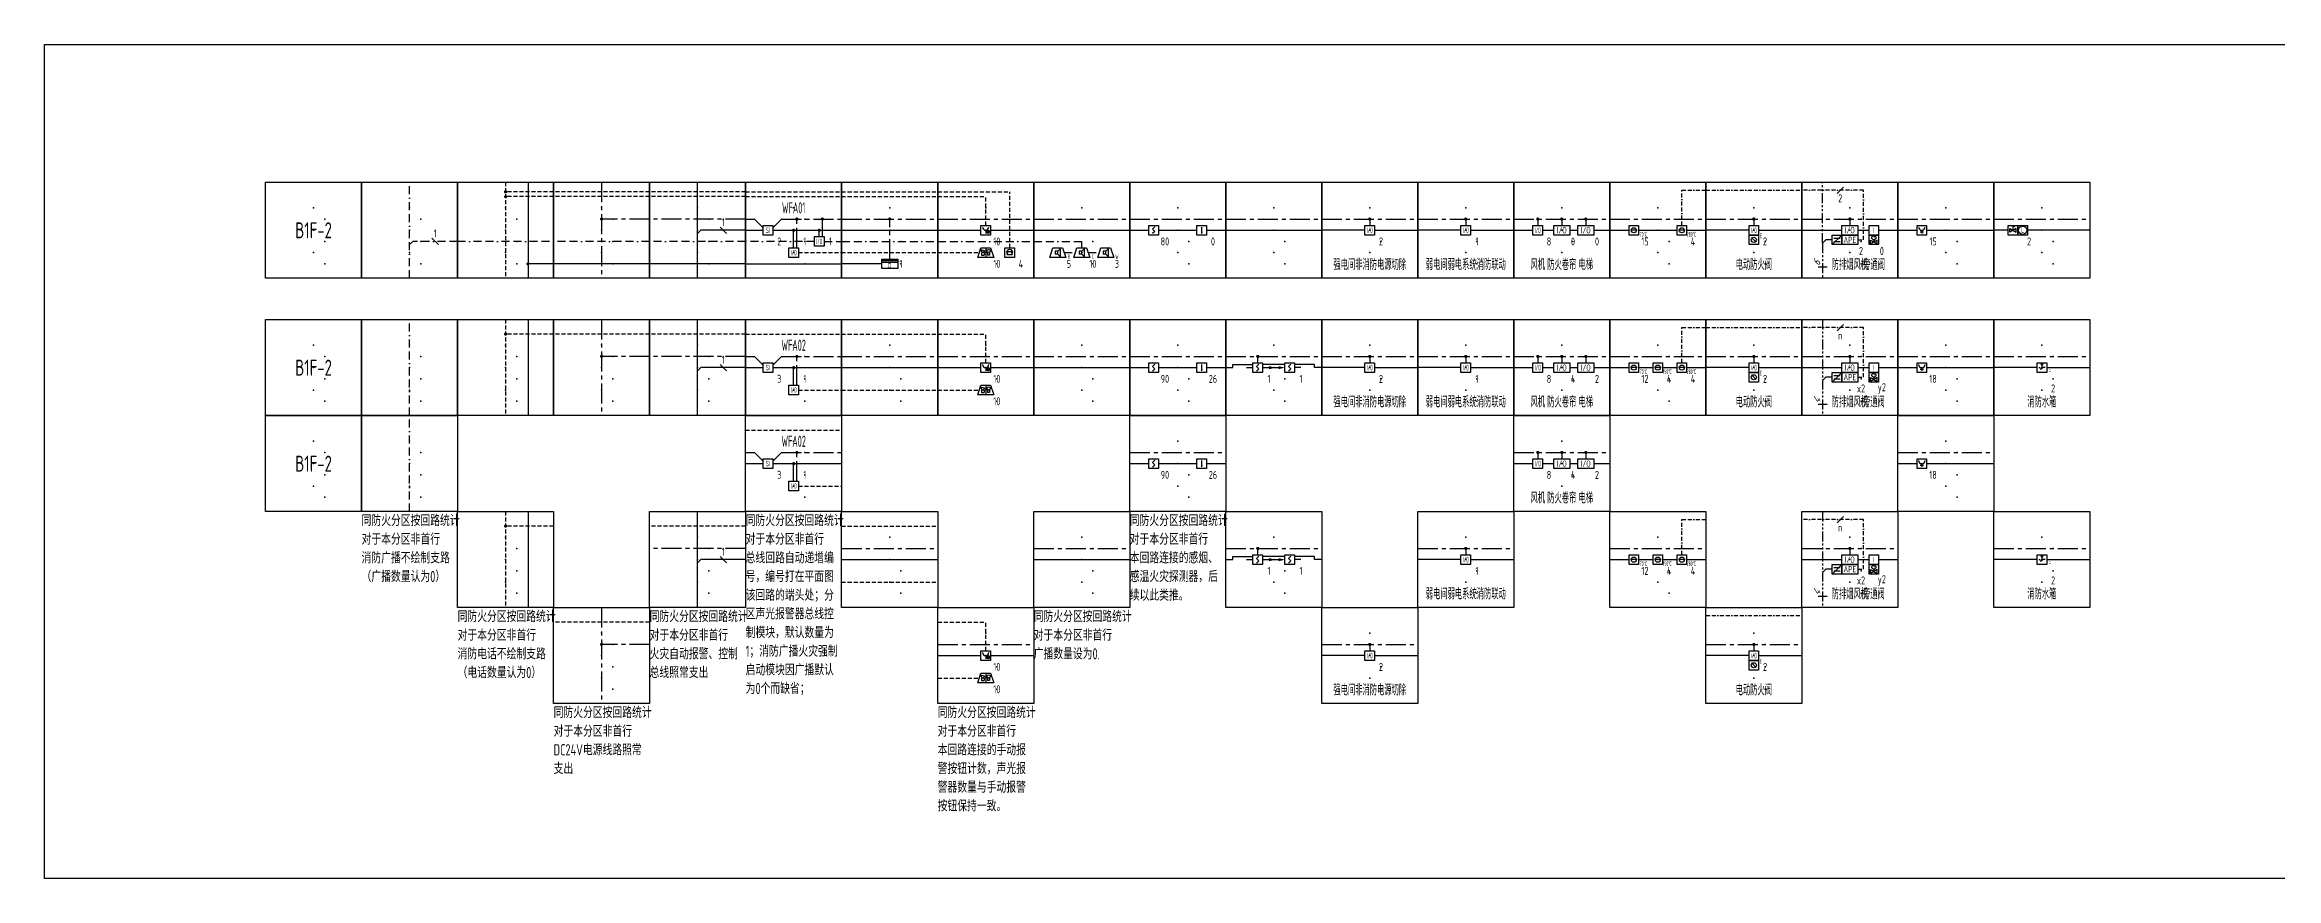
# Model space of a CAD drawing. Header units: millimetres. Extents: x -1040173 to 349982, y -145921 to 298175.
# Drawn here: x -6887 to 62842, y 181521 to 207575 of the extents above; entities that cross this region are included whole.
import ezdxf
from ezdxf.enums import TextEntityAlignment as Align

# ---------------------------------------------------------------- set-up
doc = ezdxf.new("R2010")
doc.units = ezdxf.units.MM
doc.header["$LTSCALE"] = 500
doc.header["$MEASUREMENT"] = 0
for name, pattern in [('BORDER', [1.75, 0.5, -0.25, 0.5, -0.25, 0, -0.25]), ('BORDER2', [0.875, 0.25, -0.125, 0.25, -0.125, 0, -0.125]), ('CENTER', [2, 1.25, -0.25, 0.25, -0.25]), ('HIDDEN', [0.375, 0.25, -0.125]), ('PHANTOM2', [1.25, 0.625, -0.125, 0.125, -0.125, 0.125, -0.125])]:
    doc.linetypes.add(name, pattern=pattern)
doc.layers.get('0').update_dxf_attribs({"color": 255, "linetype": 'CONTINUOUS'})
for name, color, linetype in [('E-BRST-WIRE', 2, 'BORDER'), ('E-CTRL-WIRE', 3, 'BORDER2'), ('E-FAS-DEVC', 3, 'CONTINUOUS'), ('E-FAS-WIRE', 4, 'CONTINUOUS'), ('E-FAS-WIRE2', 1, 'CENTER'), ('E-FAS-WIRE4', 4, 'PHANTOM2'), ('E-FAS-WIRE5', 4, 'HIDDEN'), ('E-POWR-EQPM', 3, 'CONTINUOUS'), ('E-UNIV-DIAG', 2, 'CONTINUOUS'), ('E-UNIV-EL', 140, 'CONTINUOUS'), ('E-UNIV-NOTE', 6, 'CONTINUOUS')]:
    doc.layers.add(name, color=color, linetype=linetype)
doc.layers.add('说明', color=7, linetype='CONTINUOUS', plot=False)
doc.styles.add('TH-STYLE3', font='tssdeng.shx', dxfattribs={"width": 0.7, "bigfont": 'tssdchn.shx'})

# ---------------------------------------------------------------- blocks, each defined once
blk = doc.blocks.new('E-ES01')
blk.add_lwpolyline([(0, 3000), (3000, 3000), (3000, 0), (0, 0)], close=True)
for p in [(1500, 2200), (1500, 1500), (1850, 1850), (1500, 800), (1850, 1150), (1850, 450)]:
    blk.add_point(p)
blk = doc.blocks.new('E-BFAS212')
blk.add_lwpolyline([(-1.5, -1.5), (-1.5, 1.5), (1.5, 1.5), (1.5, -1.5)], close=True)
at = {"layer": 'E-UNIV-EL'}
blk.add_line((0, 0), (0, -1), dxfattribs=at)
for radius in [0.5, 0.25]:
    blk.add_circle((0.75, -0.5), radius, dxfattribs=at)
blk.add_arc((0, 1), 1, 180, 0, dxfattribs=at)
blk = doc.blocks.new('E-BFAS330')
blk.add_lwpolyline([(-2.5, -1.5), (-1.5, 1.5), (1.5, 1.5), (2.5, -1.5)], close=True)
at = {"layer": 'E-UNIV-EL'}
for p, q in [((-1.56, 1), (-0.24, 0.6)), ((-1.1, 0), (-1.56, 1)), ((-0.5, 0), (-1.3, 0)), ((-1.3, 0), (-1.3, -0.8)), ((-0.7, 0), (-0.24, 0.6)), ((-0.5, 0), (-0.5, -0.8)), ((0, 1.5), (0, -1.5)), ((0.6, 0.1), (0.6, -0.8)), ((1.2, 0.1), (1.2, -0.8)), ((-1.3, -0.8), (-0.5, -0.8)), ((1.2, -0.8), (0.6, -0.8))]:
    blk.add_line(p, q, dxfattribs=at)
blk.add_circle((0.9, 0.5), 0.5, dxfattribs=at)
blk = doc.blocks.new('E-BFAS110')
blk.add_lwpolyline([(-1.5, -1.5), (-1.5, 1.5), (1.5, 1.5), (1.5, -1.5)], close=True)
at = {"layer": 'E-UNIV-EL'}
blk.add_lwpolyline([(0.35, 1.06), (-0.35, 0.35), (0.35, -0.35), (-0.35, -1.06)], dxfattribs=at)
blk = doc.blocks.new('E-BFAS120')
blk.add_lwpolyline([(-1.5, -1.5), (-1.5, 1.5), (1.5, 1.5), (1.5, -1.5)], close=True)
at = {"layer": 'E-UNIV-EL'}
blk.add_line((0, -1), (0, 1), dxfattribs=at)
at = {"layer": 'E-UNIV-EL', "const_width": 0.25}
blk.add_lwpolyline([(-0.125, -0.75, 1), (0.125, -0.75, 1)], format="xyb", close=True, dxfattribs=at)
blk = doc.blocks.new('E-BFAS112')
blk.add_lwpolyline([(-1.5, -1.5), (-1.5, 1.5), (1.5, 1.5), (1.5, -1.5)], close=True)
at = {"layer": 'E-UNIV-EL'}
for p, q in [((-3.5, 0), (-1.5, 0)), ((1.5, 0), (3.5, 0))]:
    blk.add_line(p, q, dxfattribs=at)
blk.add_lwpolyline([(0.35, 1.06), (-0.35, 0.35), (0.35, -0.35), (-0.35, -1.06)], dxfattribs=at)
blk.add_lwpolyline([(3.5, 0, 1, 0, 0), (5.5, 0, 0, 0, 0)], format="xyseb", dxfattribs=at)
blk = doc.blocks.new('E-BFAS113')
blk.add_lwpolyline([(-1.5, -1.5), (-1.5, 1.5), (1.5, 1.5), (1.5, -1.5)], close=True)
at = {"layer": 'E-UNIV-EL'}
for p, q in [((-5.5, 0), (-3.5, 0)), ((3.5, 0), (1.5, 0))]:
    blk.add_line(p, q, dxfattribs=at)
blk.add_lwpolyline([(-3.5, 0, 1, 0, 0), (-1.5, 0, 0, 0, 0)], format="xyseb", dxfattribs=at)
blk.add_lwpolyline([(0.35, 1.06), (-0.35, 0.35), (0.35, -0.35), (-0.35, -1.06)], dxfattribs=at)
blk = doc.blocks.new('E-BFAS520')
blk.add_lwpolyline([(-1.5, -1.5), (-1.5, 1.5), (1.5, 1.5), (1.5, -1.5)], close=True)
at = {"layer": 'E-UNIV-EL', "style": 'TH-STYLE3', "width": 0.5}
blk.add_attdef('F', text='', height=1.7, dxfattribs=at).set_placement((0, 0), align=Align.MIDDLE)
blk = doc.blocks.new('E-BFAS011')
blk.add_lwpolyline([(-2.5, -1.5), (-2.5, 1.5), (2.5, 1.5), (2.5, -1.5)], close=True)
at = {"layer": 'E-UNIV-EL', "style": 'TH-STYLE3', "width": 0.7}
blk.add_attdef('F', text='', height=2, dxfattribs=at).set_placement((0, 0), align=Align.MIDDLE)
blk = doc.blocks.new('E-BFAS711')
blk.add_lwpolyline([(-1.5, -1.5), (-1.5, 1.5), (1.5, 1.5), (1.5, -1.5)], close=True)
at = {"layer": 'E-UNIV-EL'}
blk.add_line((1, 0), (-1, 0), dxfattribs=at)
blk.add_circle((0, 0), 0.8, dxfattribs=at)
at = {"layer": 'E-UNIV-EL', "style": 'TH-STYLE3', "width": 0.5}
blk.add_attdef('F', text='', height=1.5, dxfattribs=at).set_placement((3, -1.25), align=Align.MIDDLE)
blk = doc.blocks.new('E-BFAS712')
blk.add_lwpolyline([(-1.5, -1.5), (-1.5, 1.5), (1.5, 1.5), (1.5, -1.5)], close=True)
at = {"layer": 'E-UNIV-EL'}
blk.add_line((1, 0), (-1, 0), dxfattribs=at)
blk.add_circle((0, 0), 0.8, dxfattribs=at)
at = {"layer": 'E-UNIV-EL', "style": 'TH-STYLE3', "width": 0.5}
blk.add_attdef('F', text='', height=1.5, dxfattribs=at).set_placement((3, -1.25), align=Align.MIDDLE)
blk = doc.blocks.new('E-BFAS713')
blk.add_lwpolyline([(-1.5, -1.5), (-1.5, 1.5), (1.5, 1.5), (1.5, -1.5)], close=True)
at = {"layer": 'E-UNIV-EL'}
blk.add_line((1, 0), (-1, 0), dxfattribs=at)
blk.add_circle((0, 0), 0.8, dxfattribs=at)
at = {"layer": 'E-UNIV-EL', "style": 'TH-STYLE3', "width": 0.5}
blk.add_attdef('F', text='', height=1.5, dxfattribs=at).set_placement((3, -1.25), align=Align.MIDDLE)
blk = doc.blocks.new('E-BFAS730')
blk.add_lwpolyline([(-1.5, -1.5), (-1.5, 1.5), (1.5, 1.5), (1.5, -1.5)], close=True)
at = {"layer": 'E-UNIV-EL'}
blk.add_line((-0.71, 0.71), (0.71, -0.71), dxfattribs=at)
blk.add_circle((0, 0), 0.8, dxfattribs=at)
at = {"layer": 'E-UNIV-EL', "style": 'TH-STYLE3', "width": 0.5}
blk.add_attdef('F', text='', height=1.5, dxfattribs=at).set_placement((2.25, 1.25), align=Align.MIDDLE)
blk = doc.blocks.new('E-BFAS522')
blk.add_lwpolyline([(-1.5, -1.5), (-1.5, 1.5), (1.5, 1.5), (1.5, -1.5)], close=True)
at = {"layer": 'E-UNIV-EL'}
for p, q in [((-1.5, -1.5), (1.5, 1.5)), ((-1, 0.5), (1, 0.5)), ((-1, -0.5), (1, -0.5))]:
    blk.add_line(p, q, dxfattribs=at)
blk = doc.blocks.new('E-ANNO04')
blk.add_line((-1, -1), (1, 1))
at = {"style": 'TH-STYLE3', "width": 0.7}
blk.add_attdef('N', text='', height=2.5, dxfattribs=at).set_placement((0, 2.5), align=Align.MIDDLE)
blk = doc.blocks.new('E-BDB004')
blk.add_lwpolyline([(-2.5, -1.5), (-2.5, 1.5), (2.5, 1.5), (2.5, -1.5)], close=True)
at = {"layer": 'E-UNIV-EL', "style": 'TH-STYLE3', "width": 0.7}
blk.add_attdef('BOX', text='', height=2, dxfattribs=at).set_placement((0, 0), align=Align.MIDDLE)
blk = doc.blocks.new('E-BFAS610')
blk.add_lwpolyline([(-1.5, -1.5), (-1.5, 1.5), (1.5, 1.5), (1.5, -1.5)], close=True)
at = {"layer": 'E-UNIV-EL'}
for p, q in [((0, 0), (0, -1)), ((-0.5, -0.5), (0.5, -0.5))]:
    blk.add_line(p, q, dxfattribs=at)
blk.add_arc((0, 1), 1, 180, 0, dxfattribs=at)
blk = doc.blocks.new('E-BFAS630-2')
blk.add_lwpolyline([(-1.5, -1.51), (-1.5, 1.49), (1.5, 1.49), (1.5, -1.51)], close=True)
at = {"layer": 'E-UNIV-EL'}
for p, q in [((0, 0.7), (0, 0.5)), ((0, 0.4), (0, 0.25)), ((0, 0.15), (0, 0)), ((0.2, 1.07), (0.45, 1.07)), ((-1, -0.01), (-0.5, -0.01)), ((0, -0.1), (0, -0.3))]:
    blk.add_line(p, q, dxfattribs=at)
blk.add_lwpolyline([(0, 1.45, -0.533333), (0, 0.7, -0.533333)], format="xyb", close=True, dxfattribs=at)
blk.add_lwpolyline([(1, -0.01), (0.5, -0.01), (-0.5, -0.59)], dxfattribs=at)
at = {"layer": 'E-UNIV-EL', "style": 'TH-STYLE3', "width": 0.5}
blk.add_attdef('F', text='', height=1.5, dxfattribs=at).set_placement((2.5, -1.26), align=Align.MIDDLE)
blk = doc.blocks.new('E-BFAS621-4')
blk.add_lwpolyline([(-1.5, -1.5), (-1.5, 1.5), (1.5, 1.5), (1.5, -1.5)], close=True)
at = {"layer": 'E-UNIV-EL'}
blk.add_line((0, 0), (0, -0.7), dxfattribs=at)
blk.add_lwpolyline([(1, -1.28), (1, -0.12), (-1, -1.28), (-1, -0.12)], close=True, dxfattribs=at)
blk.add_circle((0, 0.65), 0.65, dxfattribs=at)
at = {"layer": 'E-UNIV-EL', "style": 'TH-STYLE3', "width": 0.7}
blk.add_attdef('F', text='', height=1, dxfattribs=at).set_placement((0, 0.65), align=Align.MIDDLE)
blk = doc.blocks.new('E-BFAS510')
blk.add_lwpolyline([(-1.5, -1.5), (-1.5, 1.5), (1.5, 1.5), (1.5, -1.5)], close=True)
at = {"layer": 'E-UNIV-EL', "style": 'TH-STYLE3', "width": 0.7}
blk.add_attdef('F', text='', height=1.7, dxfattribs=at).set_placement((0, 0), align=Align.MIDDLE)
blk = doc.blocks.new('E-BFAS540')
blk.add_lwpolyline([(-1.5, -1.5), (-1.5, 1.5), (1.5, 1.5), (1.5, -1.5)], close=True)
at = {"layer": 'E-UNIV-EL', "style": 'TH-STYLE3', "width": 0.7}
blk.add_attdef('F', text='', height=1.7, dxfattribs=at).set_placement((0, 0), align=Align.MIDDLE)
blk = doc.blocks.new('E-BFAS220')
blk.add_lwpolyline([(-1.5, -1.5), (-1.5, 1.5), (1.5, 1.5), (1.5, -1.5)], close=True)
at = {"layer": 'E-UNIV-EL'}
blk.add_lwpolyline([(0.58, 0), (1, 0, 1), (-1, 0), (-0.58, 0)], format="xyb", dxfattribs=at)
blk.add_lwpolyline([(-0.75, -0.67), (-0.5, 0.33), (0.5, 0.33), (0.75, -0.67)], close=True, dxfattribs=at)
blk = doc.blocks.new('E-BFAS030')
blk.add_lwpolyline([(-2.5, -1.5), (-2.5, 1.5), (2.5, 1.5), (2.5, -1.5)], close=True)
at = {"layer": 'E-UNIV-EL'}
for p, q in [((-2.5, 1), (2.5, 1)), ((-2.5, 0.5), (2.5, 0.5))]:
    blk.add_line(p, q, dxfattribs=at)
at = {"layer": 'E-UNIV-EL', "style": 'TH-STYLE3', "width": 0.7}
blk.add_attdef('F', text='', height=1.5, dxfattribs=at).set_placement((0, -0.5), align=Align.MIDDLE)
blk = doc.blocks.new('E-BFAS410-2')
blk.add_lwpolyline([(-2.5, -1.5), (-1.5, 1.5), (1.5, 1.5), (2.5, -1.5)], close=True)
at = {"layer": 'E-UNIV-EL'}
for p, q in [((0, 0.5), (-0.8, 0.5)), ((-0.8, 0.5), (-0.8, -0.5)), ((0, 0.5), (0.8, 1.2)), ((0, -0.5), (0, 0.5)), ((0.8, 1.2), (0.8, -1.2)), ((0, -0.5), (-0.8, -0.5)), ((0, -0.5), (0.8, -1.2))]:
    blk.add_line(p, q, dxfattribs=at)
at = {"layer": 'E-UNIV-EL', "style": 'TH-STYLE3', "width": 0.5}
blk.add_attdef('F', text='', height=1.5, dxfattribs=at).set_placement((3.5, -1.25), align=Align.MIDDLE)
blk = doc.blocks.new('E-BFAS410-3')
blk.add_lwpolyline([(-2.5, -1.5), (-1.5, 1.5), (1.5, 1.5), (2.5, -1.5)], close=True)
at = {"layer": 'E-UNIV-EL'}
for p, q in [((0, 0.5), (-0.8, 0.5)), ((-0.8, 0.5), (-0.8, -0.5)), ((0, 0.5), (0.8, 1.2)), ((0, -0.5), (0, 0.5)), ((0.8, 1.2), (0.8, -1.2)), ((0, -0.5), (-0.8, -0.5)), ((0, -0.5), (0.8, -1.2))]:
    blk.add_line(p, q, dxfattribs=at)
at = {"layer": 'E-UNIV-EL', "style": 'TH-STYLE3', "width": 0.5}
blk.add_attdef('F', text='', height=1.5, dxfattribs=at).set_placement((3.5, -1.25), align=Align.MIDDLE)
blk = doc.blocks.new('E-BFAS410-4')
blk.add_lwpolyline([(-2.5, -1.5), (-1.5, 1.5), (1.5, 1.5), (2.5, -1.5)], close=True)
at = {"layer": 'E-UNIV-EL'}
for p, q in [((0, 0.5), (-0.8, 0.5)), ((-0.8, 0.5), (-0.8, -0.5)), ((0, 0.5), (0.8, 1.2)), ((0, -0.5), (0, 0.5)), ((0.8, 1.2), (0.8, -1.2)), ((0, -0.5), (-0.8, -0.5)), ((0, -0.5), (0.8, -1.2))]:
    blk.add_line(p, q, dxfattribs=at)
at = {"layer": 'E-UNIV-EL', "style": 'TH-STYLE3', "width": 0.5}
blk.add_attdef('F', text='', height=1.5, dxfattribs=at).set_placement((3.5, -1.25), align=Align.MIDDLE)
blk = doc.blocks.new('E-BFAS621-2')
blk.add_lwpolyline([(-1.5, -1.5), (-1.5, 1.5), (1.5, 1.5), (1.5, -1.5)], close=True)
at = {"layer": 'E-UNIV-EL'}
for p in [(0, 0), (0.58, 1.15)]:
    blk.add_line(p, (0, 1.15), dxfattribs=at)
blk.add_lwpolyline([(1, -0.58), (1, 0.58), (-1, -0.58), (-1, 0.58)], close=True, dxfattribs=at)
blk = doc.blocks.new('E-BFAS622')
blk.add_lwpolyline([(-1.5, -1.5), (-1.5, 1.5), (1.5, 1.5), (1.5, -1.5)], close=True)
at = {"layer": 'E-UNIV-EL'}
blk.add_circle((0, 0), 1.3, dxfattribs=at)
at = {"layer": 'E-UNIV-EL', "style": 'TH-STYLE3', "width": 0.7}
blk.add_attdef('S', text='', height=1.7, dxfattribs=at).set_placement((0, 0), align=Align.MIDDLE)

msp = doc.modelspace()

# ---------------------------------------------------------------- linework, layer by layer
at = {"layer": 'E-BRST-WIRE'}
for p, q in [((4516, 200274), (4516, 203274)), ((4516, 201324), (4616, 201424)), ((6016, 201424), (4616, 201424)), ((15016, 201424), (6016, 201424)), ((17166, 201424), (15016, 201424)), ((17466, 201424), (18016, 201424)), ((18016, 201424), (21016, 201424)), ((21016, 201424), (24016, 201424)), ((24016, 201424), (25516, 201424)), ((24966, 201074), (25316, 201074)), ((25516, 201224), (25516, 201424)), ((25716, 201074), (26066, 201074)), ((4516, 195981), (4516, 198981)), ((4516, 192981), (4516, 195981))]:
    msp.add_line(p, q, dxfattribs=at)
at = {"layer": 'E-CTRL-WIRE'}
for p, q in [((44266, 201924), (44266, 203024)), ((44266, 203024), (45016, 203024)), ((45016, 203024), (48016, 203024)), ((49941, 203024), (48016, 203024)), ((49941, 201474), (49941, 203024)), ((49766, 201474), (49941, 201474)), ((44266, 197631), (44266, 198731)), ((44266, 198731), (45016, 198731)), ((45016, 198731), (48016, 198731)), ((49941, 198731), (48016, 198731)), ((49941, 197181), (49941, 198731)), ((49766, 197181), (49941, 197181)), ((44266, 191631), (44266, 192731)), ((44266, 192731), (45016, 192731)), ((49941, 192731), (48016, 192731)), ((49941, 191181), (49941, 192731)), ((49766, 191181), (49941, 191181)), ((45016, 189731), (48016, 189731))]:
    msp.add_line(p, q, dxfattribs=at)
at = {"layer": 'E-FAS-WIRE'}
for p, q in [((8216, 203274), (8216, 200274)), ((13516, 200274), (13516, 203274)), ((13516, 201674), (13616, 201774)), ((15016, 201774), (13616, 201774)), ((15016, 201774), (15566, 201774)), ((15866, 201774), (18016, 201774)), ((16516, 201224), (16516, 201774)), ((17316, 201574), (17316, 201774)), ((18016, 201774), (21016, 201774)), ((21016, 201774), (22366, 201774)), ((22666, 201774), (24016, 201774)), ((24016, 201774), (27016, 201774)), ((27016, 201774), (27616, 201774)), ((27916, 201774), (29116, 201774)), ((29416, 201774), (30016, 201774)), ((30016, 201774), (33016, 201774)), ((34366, 201774), (33016, 201774)), ((34666, 201774), (36016, 201774)), ((37366, 201774), (36016, 201774)), ((37666, 201774), (39016, 201774)), ((39016, 201774), (39616, 201774)), ((39916, 201774), (40266, 201774)), ((40766, 201774), (41016, 201774)), ((41516, 201774), (42016, 201774)), ((42016, 201774), (42616, 201774)), ((42916, 201774), (44116, 201774)), ((44416, 201774), (45016, 201774)), ((46366, 201774), (45016, 201774)), ((46666, 201774), (48016, 201774)), ((48016, 201774), (49266, 201774)), ((49766, 201774), (50116, 201774)), ((50416, 201774), (51016, 201774)), ((51016, 201774), (51616, 201774)), ((51916, 201774), (54016, 201774)), ((54466, 201774), (54016, 201774)), ((57016, 201774), (55046, 201774)), ((15016, 200724), (8216, 200724)), ((15016, 200724), (18016, 200724)), ((19266, 200724), (18016, 200724)), ((8216, 198981), (8216, 195981)), ((13516, 195981), (13516, 198981)), ((13516, 197381), (13616, 197481)), ((15016, 197481), (13616, 197481)), ((15016, 197481), (15566, 197481)), ((15866, 197481), (18016, 197481)), ((16516, 196931), (16516, 197481)), ((18016, 197481), (21016, 197481)), ((21016, 197481), (22366, 197481)), ((22666, 197481), (24016, 197481)), ((24016, 197481), (27016, 197481)), ((27016, 197481), (27616, 197481)), ((27916, 197481), (29116, 197481)), ((29416, 197481), (30016, 197481)), ((31866, 197581), (31166, 197581)), ((34366, 197481), (33016, 197481)), ((34666, 197481), (36016, 197481)), ((37366, 197481), (36016, 197481)), ((37666, 197481), (39016, 197481)), ((39016, 197481), (39616, 197481)), ((39916, 197481), (40266, 197481)), ((40766, 197481), (41016, 197481)), ((41516, 197481), (42016, 197481)), ((42016, 197481), (42616, 197481)), ((42916, 197481), (43366, 197481)), ((43666, 197481), (44116, 197481)), ((44416, 197481), (45016, 197481)), ((46366, 197481), (45016, 197481)), ((46666, 197481), (48016, 197481)), ((48016, 197481), (49266, 197481)), ((49766, 197481), (50116, 197481)), ((50416, 197481), (51016, 197481)), ((51016, 197481), (51616, 197481)), ((51916, 197481), (54016, 197481)), ((55366, 197481), (54016, 197481)), ((55666, 197481), (57016, 197481)), ((15016, 194481), (15566, 194481)), ((15866, 194481), (18016, 194481)), ((16516, 193931), (16516, 194481)), ((27016, 194481), (27616, 194481)), ((27916, 194481), (29116, 194481)), ((29416, 194481), (30016, 194481)), ((39016, 194481), (39616, 194481)), ((39916, 194481), (40266, 194481)), ((40766, 194481), (41016, 194481)), ((41516, 194481), (42016, 194481)), ((51016, 194481), (51616, 194481)), ((51916, 194481), (54016, 194481)), ((8216, 192981), (8216, 189981)), ((13516, 189981), (13516, 192981)), ((13516, 191381), (13616, 191481)), ((15016, 191481), (13616, 191481)), ((18016, 191481), (21016, 191481)), ((24016, 191481), (27016, 191481)), ((31866, 191581), (31166, 191581)), ((37366, 191481), (36016, 191481)), ((37666, 191481), (39016, 191481)), ((42016, 191481), (42616, 191481)), ((42916, 191481), (43366, 191481)), ((43666, 191481), (44116, 191481)), ((44416, 191481), (45016, 191481)), ((48016, 191481), (49266, 191481)), ((49766, 191481), (50116, 191481)), ((50416, 191481), (51016, 191481)), ((55366, 191481), (54016, 191481)), ((55666, 191481), (57016, 191481)), ((21016, 188481), (22366, 188481)), ((22666, 188481), (24016, 188481)), ((34366, 188481), (33016, 188481)), ((34666, 188481), (36016, 188481)), ((46366, 188481), (45016, 188481)), ((46666, 188481), (48016, 188481))]:
    msp.add_line(p, q, dxfattribs=at)
at = {"layer": 'E-FAS-WIRE', "const_width": 50}
for points in [[(16491, 201774, 1), (16541, 201774, 1)], [(17291, 201774, 1), (17341, 201774, 1)], [(8191, 200724, 1), (8241, 200724, 1)], [(16491, 197481, 1), (16541, 197481, 1)], [(16491, 194481, 1), (16541, 194481, 1)]]:
    msp.add_lwpolyline(points, format="xyb", close=True, dxfattribs=at)
at = {"layer": 'E-FAS-WIRE'}
for points in [[(30016, 197481), (30241, 197481), (30241, 197581), (30866, 197581)], [(33016, 197481), (32791, 197481), (32791, 197581), (32166, 197581)], [(30016, 191481), (30241, 191481), (30241, 191581), (30866, 191581)], [(33016, 191481), (32791, 191481), (32791, 191581), (32166, 191581)]]:
    msp.add_lwpolyline(points, dxfattribs=at)
at = {"layer": 'E-FAS-WIRE2'}
for p, q in [((10516, 203274), (10516, 200274)), ((15016, 202124), (10516, 202124)), ((15016, 202124), (15291, 202124)), ((15566, 201849), (15291, 202124)), ((15866, 201849), (16141, 202124)), ((16141, 202124), (18016, 202124)), ((16616, 201224), (16616, 202124)), ((17416, 201574), (17416, 202124)), ((18016, 202124), (21016, 202124)), ((19516, 200874), (19516, 202124)), ((21016, 202124), (24016, 202124)), ((24016, 202124), (27016, 202124)), ((27016, 202124), (30016, 202124)), ((30016, 202124), (33016, 202124)), ((33016, 202124), (36016, 202124)), ((34516, 202124), (34516, 201924)), ((36016, 202124), (39016, 202124)), ((37516, 202124), (37516, 201924)), ((39016, 202124), (42016, 202124)), ((39766, 202124), (39766, 201924)), ((40516, 202124), (40516, 201924)), ((41266, 202124), (41266, 201924)), ((42016, 202124), (45016, 202124)), ((45016, 202124), (48016, 202124)), ((46516, 202124), (46516, 201924)), ((48016, 202124), (51016, 202124)), ((49516, 202124), (49516, 201924)), ((51016, 202124), (54016, 202124)), ((54016, 202124), (57016, 202124)), ((10516, 198981), (10516, 195981)), ((12016, 197831), (10516, 197831)), ((15016, 197831), (12016, 197831)), ((15016, 197831), (15291, 197831)), ((15566, 197556), (15291, 197831)), ((15866, 197556), (16141, 197831)), ((16141, 197831), (18016, 197831)), ((16616, 196931), (16616, 197831)), ((18016, 197831), (21016, 197831)), ((21016, 197831), (24016, 197831)), ((24016, 197831), (27016, 197831)), ((27016, 197831), (30016, 197831)), ((30016, 197831), (33016, 197831)), ((31016, 197631), (31016, 197831)), ((33016, 197831), (36016, 197831)), ((34516, 197831), (34516, 197631)), ((36016, 197831), (39016, 197831)), ((37516, 197831), (37516, 197631)), ((39016, 197831), (42016, 197831)), ((39766, 197831), (39766, 197631)), ((40516, 197831), (40516, 197631)), ((41266, 197831), (41266, 197631)), ((42016, 197831), (45016, 197831)), ((45016, 197831), (48016, 197831)), ((46516, 197831), (46516, 197631)), ((48016, 197831), (51016, 197831)), ((49516, 197831), (49516, 197631)), ((51016, 197831), (54016, 197831)), ((54016, 197831), (57016, 197831)), ((15016, 194831), (15291, 194831)), ((15566, 194556), (15291, 194831)), ((15866, 194556), (16141, 194831)), ((16141, 194831), (18016, 194831)), ((16616, 193931), (16616, 194831)), ((27016, 194831), (30016, 194831)), ((39016, 194831), (42016, 194831)), ((39766, 194831), (39766, 194631)), ((40516, 194831), (40516, 194631)), ((41266, 194831), (41266, 194631)), ((51016, 194831), (54016, 194831)), ((15016, 191831), (12016, 191831)), ((18016, 191831), (21016, 191831)), ((24016, 191831), (27016, 191831)), ((30016, 191831), (33016, 191831)), ((31016, 191631), (31016, 191831)), ((36016, 191831), (39016, 191831)), ((37516, 191831), (37516, 191631)), ((42016, 191831), (45016, 191831)), ((48016, 191831), (51016, 191831)), ((49516, 191831), (49516, 191631)), ((54016, 191831), (57016, 191831)), ((10516, 189981), (10516, 186981)), ((12016, 188831), (10516, 188831)), ((21016, 188831), (24016, 188831)), ((33016, 188831), (36016, 188831)), ((34516, 188831), (34516, 188631)), ((45016, 188831), (48016, 188831)), ((46516, 188831), (46516, 188631))]:
    msp.add_line(p, q, dxfattribs=at)
at = {"layer": 'E-FAS-WIRE2', "const_width": 50}
for points in [[(10491, 202124, 1), (10541, 202124, 1)], [(16591, 202124, 1), (16641, 202124, 1)], [(17391, 202124, 1), (17441, 202124, 1)], [(19491, 202124, 1), (19541, 202124, 1)], [(34491, 202124, 1), (34541, 202124, 1)], [(37491, 202124, 1), (37541, 202124, 1)], [(39741, 202124, 1), (39791, 202124, 1)], [(40491, 202124, 1), (40541, 202124, 1)], [(41241, 202124, 1), (41291, 202124, 1)], [(46491, 202124, 1), (46541, 202124, 1)], [(49491, 202124, 1), (49541, 202124, 1)], [(10491, 197831, 1), (10541, 197831, 1)], [(16591, 197831, 1), (16641, 197831, 1)], [(30991, 197831, 1), (31041, 197831, 1)], [(34491, 197831, 1), (34541, 197831, 1)], [(37491, 197831, 1), (37541, 197831, 1)], [(39741, 197831, 1), (39791, 197831, 1)], [(40491, 197831, 1), (40541, 197831, 1)], [(41241, 197831, 1), (41291, 197831, 1)], [(46491, 197831, 1), (46541, 197831, 1)], [(49491, 197831, 1), (49541, 197831, 1)], [(16591, 194831, 1), (16641, 194831, 1)], [(39741, 194831, 1), (39791, 194831, 1)], [(40491, 194831, 1), (40541, 194831, 1)], [(41241, 194831, 1), (41291, 194831, 1)], [(30991, 191831, 1), (31041, 191831, 1)], [(37491, 191831, 1), (37541, 191831, 1)], [(49491, 191831, 1), (49541, 191831, 1)], [(10491, 188831, 1), (10541, 188831, 1)], [(34491, 188831, 1), (34541, 188831, 1)], [(46491, 188831, 1), (46541, 188831, 1)]]:
    msp.add_lwpolyline(points, format="xyb", close=True, dxfattribs=at)
at = {"layer": 'E-FAS-WIRE4'}
for p, q in [((48666, 201374), (48666, 203274)), ((48666, 201374), (48766, 201474)), ((48666, 201374), (48666, 200274)), ((48966, 201474), (48766, 201474)), ((48666, 198981), (48666, 195981)), ((48666, 197081), (48766, 197181)), ((48966, 197181), (48766, 197181)), ((48666, 192981), (48666, 189981)), ((48666, 191081), (48766, 191181)), ((48966, 191181), (48766, 191181))]:
    msp.add_line(p, q, dxfattribs=at)
at = {"layer": 'E-FAS-WIRE5'}
for p, q in [((7516, 203274), (7516, 200274)), ((15016, 202974), (7516, 202974)), ((15016, 202974), (18016, 202974)), ((18016, 202974), (21016, 202974)), ((21016, 202974), (23266, 202974)), ((23266, 201224), (23266, 202974)), ((15016, 202824), (7516, 202824)), ((15016, 202824), (18016, 202824)), ((18016, 202824), (21016, 202824)), ((21016, 202824), (22516, 202824)), ((22516, 201924), (22516, 202824)), ((16666, 201074), (18016, 201074)), ((18016, 201074), (21016, 201074)), ((21016, 201074), (22316, 201074)), ((7516, 198981), (7516, 195981)), ((9016, 198531), (7516, 198531)), ((12016, 198531), (9016, 198531)), ((15016, 198531), (12016, 198531)), ((15016, 198531), (18016, 198531)), ((18016, 198531), (21016, 198531)), ((21016, 198531), (22516, 198531)), ((22516, 197631), (22516, 198531)), ((16666, 196781), (18016, 196781)), ((18016, 196781), (21016, 196781)), ((21016, 196781), (22316, 196781)), ((15016, 195531), (18016, 195531)), ((16666, 193781), (18016, 193781)), ((7516, 192981), (7516, 189981)), ((9016, 192531), (7516, 192531)), ((15016, 192531), (12016, 192531)), ((18016, 192531), (21016, 192531)), ((18016, 190781), (21016, 190781)), ((12016, 189531), (9016, 189531)), ((21016, 189531), (22516, 189531)), ((22516, 188631), (22516, 189531)), ((21016, 187781), (22316, 187781))]:
    msp.add_line(p, q, dxfattribs=at)
at = {"layer": 'E-FAS-WIRE5', "const_width": 50}
for points in [[(7491, 202974, 1), (7541, 202974, 1)], [(7491, 202824, 1), (7541, 202824, 1)], [(7491, 198531, 1), (7541, 198531, 1)], [(7491, 192531, 1), (7541, 192531, 1)]]:
    msp.add_lwpolyline(points, format="xyb", close=True, dxfattribs=at)
at = {"layer": '说明', "color": 1}
msp.add_lwpolyline([(73068, 181521), (-6887, 181521), (-6887, 207575), (73068, 207575)], close=True, dxfattribs=at)

# ---------------------------------------------------------------- block references
at = {"layer": 'E-FAS-DEVC', "xscale": 100, "yscale": 100, "zscale": 100}
for name, p, values in [('E-BFAS540', (15716, 201774), {'F': 'SI'}), ('E-BFAS520', (17316, 201424), {'F': 'I/O'}), ('E-BFAS520', (34516, 201774), {'F': 'I/O'}), ('E-BFAS520', (37516, 201774), {'F': 'I/O'}), ('E-BFAS520', (39766, 201774), {'F': 'I/O'}), ('E-BFAS011', (40516, 201774), {'F': 'I/O'}), ('E-BFAS011', (41266, 201774), {'F': 'I/O'}), ('E-BFAS711', (42766, 201774), {'F': '70℃'}), ('E-BFAS712', (44266, 201774), {'F': '280℃'}), ('E-BFAS520', (46516, 201774), {'F': 'I/O'}), ('E-BFAS730', (46516, 201474), {'F': 'E'}), ('E-BFAS011', (49516, 201774), {'F': 'I/O'}), ('E-BFAS510', (50266, 201774), {'F': 'I'}), ('E-BFAS622', (54916, 201774), {'S': 'L'}), ('E-BFAS520', (16516, 201074), {'F': 'I/O'}), ('E-BFAS030', (19516, 200724), {'F': 'D'}), ('E-BFAS410-3', (24766, 201074), {'F': 'R'}), ('E-BFAS410-2', (25516, 201074), {'F': 'C'}), ('E-BFAS410-4', (26266, 201074), {'F': 'W'}), ('E-BFAS540', (15716, 197481), {'F': 'SI'}), ('E-BFAS520', (34516, 197481), {'F': 'I/O'}), ('E-BFAS520', (37516, 197481), {'F': 'I/O'}), ('E-BFAS520', (39766, 197481), {'F': 'I/O'}), ('E-BFAS011', (40516, 197481), {'F': 'I/O'}), ('E-BFAS011', (41266, 197481), {'F': 'I/O'}), ('E-BFAS711', (42766, 197481), {'F': '70℃'}), ('E-BFAS713', (43516, 197481), {'F': '150℃'}), ('E-BFAS712', (44266, 197481), {'F': '280℃'}), ('E-BFAS520', (46516, 197481), {'F': 'I/O'}), ('E-BFAS730', (46516, 197181), {'F': 'E'}), ('E-BFAS011', (49516, 197481), {'F': 'I/O'}), ('E-BFAS510', (50266, 197481), {'F': 'I'}), ('E-BFAS630-2', (55516, 197482), {'F': 'F'}), ('E-BFAS520', (16516, 196781), {'F': 'I/O'}), ('E-BFAS540', (15716, 194481), {'F': 'SI'}), ('E-BFAS520', (39766, 194481), {'F': 'I/O'}), ('E-BFAS011', (40516, 194481), {'F': 'I/O'}), ('E-BFAS011', (41266, 194481), {'F': 'I/O'}), ('E-BFAS520', (16516, 193781), {'F': 'I/O'}), ('E-BFAS520', (37516, 191481), {'F': 'I/O'}), ('E-BFAS711', (42766, 191481), {'F': '70℃'}), ('E-BFAS713', (43516, 191481), {'F': '150℃'}), ('E-BFAS712', (44266, 191481), {'F': '280℃'}), ('E-BFAS011', (49516, 191481), {'F': 'I/O'}), ('E-BFAS510', (50266, 191481), {'F': 'I'}), ('E-BFAS630-2', (55516, 191482), {'F': 'F'}), ('E-BFAS520', (34516, 188481), {'F': 'I/O'}), ('E-BFAS520', (46516, 188481), {'F': 'I/O'}), ('E-BFAS730', (46516, 188181), {'F': 'E'})]:
    msp.add_blockref(name, p, dxfattribs=at).add_auto_attribs(values)
for name, p in [('E-BFAS212', (22516, 201774)), ('E-BFAS110', (27766, 201774)), ('E-BFAS120', (29266, 201774)), ('E-BFAS522', (49116, 201474)), ('E-BFAS610', (51766, 201774)), ('E-BFAS621-2', (54616, 201774)), ('E-BFAS330', (22516, 201074)), ('E-BFAS220', (23266, 201074)), ('E-BFAS212', (22516, 197481)), ('E-BFAS110', (27766, 197481)), ('E-BFAS120', (29266, 197481)), ('E-BFAS112', (31016, 197481)), ('E-BFAS113', (32016, 197481)), ('E-BFAS610', (51766, 197481)), ('E-BFAS330', (22516, 196781)), ('E-BFAS522', (49116, 197181)), ('E-BFAS110', (27766, 194481)), ('E-BFAS120', (29266, 194481)), ('E-BFAS610', (51766, 194481)), ('E-BFAS112', (31016, 191481)), ('E-BFAS113', (32016, 191481)), ('E-BFAS522', (49116, 191181)), ('E-BFAS212', (22516, 188481)), ('E-BFAS330', (22516, 187781))]:
    msp.add_blockref(name, p, dxfattribs=at)
at = {"layer": 'E-FAS-DEVC'}
ref = msp.add_blockref('E-BFAS621-4', (50266, 201474), dxfattribs=dict(at, xscale=100, yscale=100, zscale=100))
ref.add_attrib('F', 'M', dxfattribs={"layer": 'E-UNIV-EL', "height": 100, "style": 'TH-STYLE3', "width": 0.7}).set_placement((50266, 201549), align=Align.MIDDLE)
ref = msp.add_blockref('E-BFAS621-4', (50266, 197181), dxfattribs=dict(at, xscale=100, yscale=100, zscale=100))
ref.add_attrib('F', 'M', dxfattribs={"layer": 'E-UNIV-EL', "height": 100, "style": 'TH-STYLE3', "width": 0.7}).set_placement((50266, 197256), align=Align.MIDDLE)
ref = msp.add_blockref('E-BFAS621-4', (50266, 191181), dxfattribs=dict(at, xscale=100, yscale=100, zscale=100))
ref.add_attrib('F', 'M', dxfattribs={"layer": 'E-UNIV-EL', "height": 100, "style": 'TH-STYLE3', "width": 0.7}).set_placement((50266, 191256), align=Align.MIDDLE)
at = {"layer": 'E-POWR-EQPM', "xscale": 100, "yscale": 100, "zscale": 100}
for p in [(49516, 201474), (49516, 197181), (49516, 191181)]:
    msp.add_blockref('E-BDB004', p, dxfattribs=at).add_auto_attribs({'BOX': 'APE'})
at = {"layer": 'E-UNIV-DIAG'}
for p in [(16, 200274), (3016, 200274), (6016, 200274), (9016, 200274), (12016, 200274), (15016, 200274), (18016, 200274), (21016, 200274), (24016, 200274), (27016, 200274), (30016, 200274), (33016, 200274), (36016, 200274), (39016, 200274), (42016, 200274), (45016, 200274), (48016, 200274), (51016, 200274), (54016, 200274), (16, 195981), (3016, 195981), (6016, 195981), (9016, 195981), (12016, 195981), (15016, 195981), (18016, 195981), (21016, 195981), (24016, 195981), (27016, 195981), (30016, 195981), (33016, 195981), (36016, 195981), (39016, 195981), (42016, 195981), (45016, 195981), (48016, 195981), (51016, 195981), (54016, 195981), (16, 192981), (3016, 192981), (15016, 192981), (27016, 192981), (39016, 192981), (51016, 192981), (6016, 189981), (12016, 189981), (18016, 189981), (24016, 189981), (30016, 189981), (36016, 189981), (42016, 189981), (48016, 189981), (54016, 189981), (9016, 186981), (21016, 186981), (33016, 186981), (45016, 186981)]:
    msp.add_blockref('E-ES01', p, dxfattribs=at)
at = {"layer": 'E-UNIV-NOTE'}
ref = msp.add_blockref('E-ANNO04', (49216, 203024), dxfattribs=dict(at, xscale=100.0000000000014, yscale=100.0000000000014, zscale=100.0000000000014, rotation=180.0000000000029))
ref.add_attrib('N', '2', dxfattribs={"layer": '0', "height": 250, "style": 'TH-STYLE3', "width": 0.7}).set_placement((49216, 202774), align=Align.MIDDLE)
ref = msp.add_blockref('E-ANNO04', (5316, 201424), dxfattribs=dict(at, xscale=-100, yscale=100, zscale=100))
ref.add_attrib('N', '1', dxfattribs={"layer": '0', "height": 250, "rotation": 360, "style": 'TH-STYLE3', "width": 0.7}).set_placement((5316, 201674), align=Align.MIDDLE)
ref = msp.add_blockref('E-ANNO04', (14316, 201774), dxfattribs=dict(at, xscale=-100, yscale=100, zscale=100))
ref.add_attrib('N', '1', dxfattribs={"layer": '0', "height": 250, "rotation": 360, "style": 'TH-STYLE3', "width": 0.7}).set_placement((14316, 202024), align=Align.MIDDLE)
ref = msp.add_blockref('E-ANNO04', (48666, 200624), dxfattribs=dict(at, xscale=-100.0000000000014, yscale=100, zscale=100, rotation=44.99999999999704))
ref.add_attrib('N', '6', dxfattribs={"layer": '0', "height": 250, "rotation": 45, "style": 'TH-STYLE3', "width": 0.7}).set_placement((48489, 200801), align=Align.MIDDLE)
ref = msp.add_blockref('E-ANNO04', (49216, 198731), dxfattribs=dict(at, xscale=100.0000000000014, yscale=100.0000000000014, zscale=100.0000000000014, rotation=180.0000000000029))
ref.add_attrib('N', 'n', dxfattribs={"layer": '0', "height": 250, "style": 'TH-STYLE3', "width": 0.7}).set_placement((49216, 198481), align=Align.MIDDLE)
ref = msp.add_blockref('E-ANNO04', (14316, 197481), dxfattribs=dict(at, xscale=-100, yscale=100, zscale=100))
ref.add_attrib('N', '1', dxfattribs={"layer": '0', "height": 250, "rotation": 360, "style": 'TH-STYLE3', "width": 0.7}).set_placement((14316, 197731), align=Align.MIDDLE)
ref = msp.add_blockref('E-ANNO04', (48666, 196331), dxfattribs=dict(at, xscale=-100.0000000000014, yscale=100, zscale=100, rotation=44.99999999999704))
ref.add_attrib('N', '4', dxfattribs={"layer": '0', "height": 250, "rotation": 45, "style": 'TH-STYLE3', "width": 0.7}).set_placement((48489, 196507), align=Align.MIDDLE)
ref = msp.add_blockref('E-ANNO04', (49216, 192731), dxfattribs=dict(at, xscale=100.0000000000014, yscale=100.0000000000014, zscale=100.0000000000014, rotation=180.0000000000029))
ref.add_attrib('N', 'n', dxfattribs={"layer": '0', "height": 250, "style": 'TH-STYLE3', "width": 0.7}).set_placement((49216, 192481), align=Align.MIDDLE)
ref = msp.add_blockref('E-ANNO04', (14316, 191481), dxfattribs=dict(at, xscale=-100, yscale=100, zscale=100))
ref.add_attrib('N', '1', dxfattribs={"layer": '0', "height": 250, "rotation": 360, "style": 'TH-STYLE3', "width": 0.7}).set_placement((14316, 191731), align=Align.MIDDLE)
ref = msp.add_blockref('E-ANNO04', (48666, 190331), dxfattribs=dict(at, xscale=-100.0000000000014, yscale=100, zscale=100, rotation=44.99999999999704))
ref.add_attrib('N', '4', dxfattribs={"layer": '0', "height": 250, "rotation": 45, "style": 'TH-STYLE3', "width": 0.7}).set_placement((48489, 190507), align=Align.MIDDLE)

# ---------------------------------------------------------------- texts
at = {"layer": 'E-UNIV-NOTE', "style": 'TH-STYLE3'}
for s, height, width, p in [('WFA01', 350, 0.5, (16516, 202474)), ('B1F-2', 500, 0.7, (1516, 201774)), ('2', 250, 0.7, (16066, 201424)), ('1', 250, 0.7, (16866, 201424)), ('1', 250, 0.7, (17666, 201424)), ('10', 250, 0.7, (22866, 201424)), ('80', 250, 0.7, (28116, 201424)), ('0', 250, 0.7, (29616, 201424)), ('2', 250, 0.7, (34866, 201424)), ('1', 250, 0.7, (37866, 201424)), ('8', 250, 0.7, (40116, 201424)), ('0', 250, 0.7, (40866, 201424)), ('0', 250, 0.7, (41616, 201424)), ('15', 250, 0.7, (43116, 201424)), ('4', 250, 0.7, (44616, 201424)), ('2', 250, 0.7, (46866, 201424)), ('15', 250, 0.7, (52116, 201424)), ('2', 250, 0.7, (55116, 201424)), ('1', 250, 0.7, (19866, 200724)), ('10', 250, 0.7, (22866, 200724)), ('4', 250, 0.7, (23616, 200724)), ('5', 250, 0.7, (25116, 200724)), ('10', 250, 0.7, (25866, 200724)), ('3', 250, 0.7, (26616, 200724)), ('强电间非消防电源切除', 350, 0.5, (34516, 200724)), ('弱电间弱电系统消防联动', 350, 0.5, (37516, 200724)), ('风机', 350, 0.5, (39766, 200724)), ('防火卷帘', 350, 0.5, (40516, 200724)), ('电梯', 350, 0.5, (41266, 200724)), ('电动防火阀', 350, 0.5, (46516, 200724)), ('防排烟风机', 350, 0.5, (49516, 200724)), ('2', 250, 0.7, (49866, 201124)), ('旁通阀', 350, 0.5, (50274, 200725)), ('0', 250, 0.7, (50516, 201124)), ('WFA02', 350, 0.5, (16516, 198181)), ('B1F-2', 500, 0.7, (1516, 197481)), ('3', 250, 0.7, (16066, 197131)), ('1', 250, 0.7, (16866, 197131)), ('10', 250, 0.7, (22866, 197131)), ('90', 250, 0.7, (28116, 197131)), ('26', 250, 0.7, (29616, 197131)), ('1', 250, 0.7, (31366, 197131)), ('1', 250, 0.7, (32366, 197131)), ('2', 250, 0.7, (34866, 197131)), ('1', 250, 0.7, (37866, 197131)), ('8', 250, 0.7, (40116, 197131)), ('4', 250, 0.7, (40866, 197131)), ('2', 250, 0.7, (41616, 197131)), ('12', 250, 0.7, (43116, 197131)), ('4', 250, 0.7, (43866, 197131)), ('4', 250, 0.7, (44616, 197131)), ('2', 250, 0.7, (46866, 197131)), ('x2', 250, 0.7, (49866, 196831)), ('y2', 250, 0.7, (50516, 196831)), ('18', 250, 0.7, (52116, 197131)), ('2', 250, 0.7, (55866, 196831)), ('10', 250, 0.7, (22866, 196431)), ('强电间非消防电源切除', 350, 0.5, (34516, 196431)), ('弱电间弱电系统消防联动', 350, 0.5, (37516, 196431)), ('风机', 350, 0.5, (39766, 196431)), ('防火卷帘', 350, 0.5, (40516, 196431)), ('电梯', 350, 0.5, (41266, 196431)), ('电动防火阀', 350, 0.5, (46516, 196431)), ('防排烟风机', 350, 0.5, (49516, 196431)), ('旁通阀', 350, 0.5, (50266, 196431)), ('消防水箱', 350, 0.5, (55516, 196431)), ('WFA02', 350, 0.5, (16516, 195181)), ('B1F-2', 500, 0.7, (1516, 194481)), ('3', 250, 0.7, (16066, 194131)), ('1', 250, 0.7, (16866, 194131)), ('90', 250, 0.7, (28116, 194131)), ('26', 250, 0.7, (29616, 194131)), ('8', 250, 0.7, (40116, 194131)), ('4', 250, 0.7, (40866, 194131)), ('2', 250, 0.7, (41616, 194131)), ('18', 250, 0.7, (52116, 194131)), ('风机', 350, 0.5, (39766, 193431)), ('防火卷帘', 350, 0.5, (40516, 193431)), ('电梯', 350, 0.5, (41266, 193431)), ('1', 250, 0.7, (31366, 191131)), ('1', 250, 0.7, (32366, 191131)), ('1', 250, 0.7, (37866, 191131)), ('12', 250, 0.7, (43116, 191131)), ('4', 250, 0.7, (43866, 191131)), ('4', 250, 0.7, (44616, 191131)), ('弱电间弱电系统消防联动', 350, 0.5, (37516, 190431)), ('防排烟风机', 350, 0.5, (49516, 190431)), ('x2', 250, 0.7, (49866, 190831)), ('旁通阀', 350, 0.5, (50266, 190431)), ('y2', 250, 0.7, (50516, 190831)), ('消防水箱', 350, 0.5, (55516, 190431)), ('2', 250, 0.7, (55866, 190831)), ('10', 250, 0.7, (22866, 188131)), ('强电间非消防电源切除', 350, 0.5, (34516, 187431)), ('2', 250, 0.7, (34866, 188131)), ('电动防火阀', 350, 0.5, (46516, 187431)), ('2', 250, 0.7, (46866, 188131)), ('10', 250, 0.7, (22866, 187431))]:
    msp.add_text(s, height=height, dxfattribs=dict(at, width=width)).set_placement(p, align=Align.MIDDLE)
at = {"layer": '说明', "char_height": 350, "attachment_point": 1, "style": 'TH-STYLE3'}
for s, insert in [('同防火分区按回路统计\\P对于本分区非首行\\P消防广播不绘制支路（广播数量认为0）', (3016, 192881)), ('同防火分区按回路统计\\P对于本分区非首行\\P总线回路自动递增编号，编号打在平面图该回路的端头处；分区声光报警器总线控制模块，默认数量为1；消防广播火灾强制启动模块因广播默认为0个而缺省；', (15016, 192881)), ('同防火分区按回路统计\\P对于本分区非首行\\P本回路连接的感烟、感温火灾探测器，后续以此类推。', (27016, 192881)), ('同防火分区按回路统计\\P对于本分区非首行\\P消防电话不绘制支路（电话数量认为0）', (6016, 189881)), ('同防火分区按回路统计\\P对于本分区非首行\\P火灾自动报警、控制总线照常支出', (12016, 189881)), ('同防火分区按回路统计\\P对于本分区非首行\\P广播数量设为0.', (24016, 189881)), ('同防火分区按回路统计\\P对于本分区非首行\\PDC24V电源线路照常支出', (9016, 186881)), ('同防火分区按回路统计\\P对于本分区非首行\\P本回路连接的手动报警按钮计数，声光报警器数量与手动报警按钮保持一致。', (21016, 186881))]:
    msp.add_mtext_dynamic_manual_height_columns(s, width=3000, gutter_width=9, heights=[0], dxfattribs=dict(at, insert=insert))

doc.saveas('drawing.dxf')
